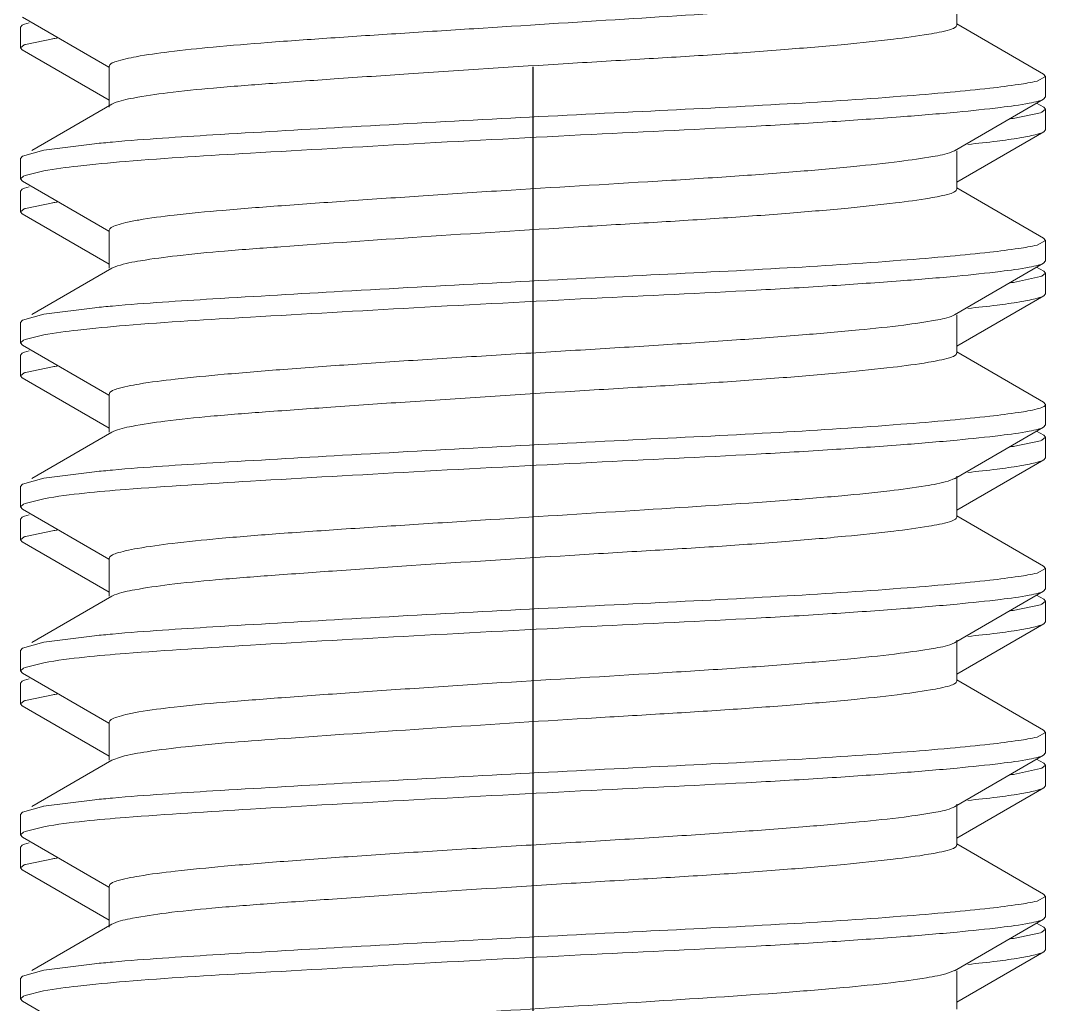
# Model space of a CAD drawing. Header units: millimetres. Extents: x 1334 to 1928, y -1757 to -1337.
# Drawn here: x 1457.42 to 1462.42, y -1671.53 to -1666.73 of the extents above; entities that cross this region are included whole.
import ezdxf

# ---------------------------------------------------------------- set-up
doc = ezdxf.new("R2010")
doc.units = ezdxf.units.MM
doc.header["$LTSCALE"] = 0.1
doc.linetypes.add('CENTERX2', pattern=[101.6, 63.5, -12.7, 12.7, -12.7])
doc.layers.get('0').update_dxf_attribs({"lineweight": 13})
doc.layers.add('CENTER', color=1, linetype='CENTERX2')

msp = doc.modelspace()

# ---------------------------------------------------------------- linework, layer by layer
at = {"color": 7, "linetype": 'Continuous'}
for p, q in [((1461.9874, -1666.7479), (1461.9874, -1666.5608)), ((1457.4295, -1666.7087), (1457.8506, -1666.9528)), ((1457.4291, -1666.7485), (1457.4204, -1666.7583)), ((1457.4204, -1666.7583), (1457.4204, -1666.8583)), ((1457.4395, -1666.7436), (1457.4292, -1666.7485)), ((1457.4628, -1666.736), (1457.4395, -1666.7436)), ((1462.4103, -1666.9863), (1461.9874, -1666.741)), ((1457.444, -1666.8419), (1457.5773, -1666.8139)), ((1457.4204, -1666.8583), (1457.4384, -1666.844)), ((1457.4291, -1666.8682), (1457.4204, -1666.8583)), ((1457.4291, -1666.8682), (1457.8535, -1667.1142)), ((1457.8535, -1666.9479), (1457.8535, -1667.1479)), ((1462.4205, -1666.998), (1462.3793, -1667.0203)), ((1462.4103, -1666.9863), (1462.4205, -1666.998)), ((1462.4204, -1666.9977), (1462.4204, -1667.0977)), ((1461.9766, -1667.3608), (1462.4113, -1667.1087)), ((1462.4113, -1667.1084), (1462.4204, -1667.0978)), ((1457.8658, -1667.1338), (1457.4763, -1667.3598)), ((1457.8762, -1667.1287), (1457.8658, -1667.1338)), ((1462.4118, -1667.1485), (1462.3772, -1667.1284)), ((1462.4204, -1667.1584), (1462.4033, -1667.1723)), ((1462.4118, -1667.1485), (1462.4204, -1667.1583)), ((1462.4204, -1667.1583), (1462.4204, -1667.2583)), ((1462.3969, -1667.1748), (1462.2636, -1667.2028)), ((1462.4033, -1667.1723), (1462.3969, -1667.1748)), ((1462.4118, -1667.2682), (1462.4204, -1667.2583)), ((1461.9874, -1667.5142), (1462.4118, -1667.2682)), ((1457.5334, -1667.3583), (1457.4306, -1667.3864)), ((1457.7821, -1667.3263), (1457.5334, -1667.3583)), ((1461.9764, -1667.3603), (1461.9639, -1667.3661)), ((1461.9874, -1667.5479), (1461.9874, -1667.3608)), ((1457.4306, -1667.3863), (1457.4204, -1667.398)), ((1457.4204, -1667.3977), (1457.4204, -1667.4977)), ((1457.4429, -1667.4806), (1457.5334, -1667.4583)), ((1457.4204, -1667.498), (1457.4345, -1667.4843)), ((1457.4295, -1667.5084), (1457.4204, -1667.4978)), ((1457.4295, -1667.5087), (1457.8506, -1667.7528)), ((1457.4345, -1667.4843), (1457.4429, -1667.4806)), ((1457.4291, -1667.5485), (1457.4204, -1667.5583)), ((1457.4204, -1667.5583), (1457.4204, -1667.6583)), ((1457.4395, -1667.5436), (1457.4291, -1667.5485)), ((1457.4628, -1667.536), (1457.4395, -1667.5436)), ((1462.4103, -1667.7863), (1461.9874, -1667.541)), ((1457.444, -1667.6419), (1457.5773, -1667.6139)), ((1457.4204, -1667.6583), (1457.4384, -1667.644)), ((1457.4291, -1667.6682), (1457.4204, -1667.6583)), ((1457.4291, -1667.6682), (1457.8535, -1667.9142)), ((1457.8535, -1667.7479), (1457.8535, -1667.9338)), ((1462.4204, -1667.798), (1462.3793, -1667.8203)), ((1462.4102, -1667.7863), (1462.4204, -1667.798)), ((1462.4204, -1667.7977), (1462.4204, -1667.8977)), ((1461.9766, -1668.1608), (1462.4113, -1667.9087)), ((1462.4113, -1667.9084), (1462.4204, -1667.8978)), ((1457.8658, -1667.9338), (1457.4763, -1668.1598)), ((1457.894, -1667.9221), (1457.8659, -1667.9338)), ((1462.4118, -1667.9485), (1462.3772, -1667.9284)), ((1462.4205, -1667.9584), (1462.4032, -1667.9723)), ((1462.4118, -1667.9485), (1462.4204, -1667.9583)), ((1462.4204, -1667.9583), (1462.4204, -1668.0583)), ((1462.3967, -1667.9747), (1462.2637, -1668.0027)), ((1462.4032, -1667.9723), (1462.3967, -1667.9747)), ((1462.4118, -1668.0682), (1462.4204, -1668.0583)), ((1461.9874, -1668.3142), (1462.4118, -1668.0682)), ((1457.5334, -1668.1583), (1457.4306, -1668.1864)), ((1457.7823, -1668.1262), (1457.5334, -1668.1583)), ((1461.9766, -1668.1605), (1461.9706, -1668.1637)), ((1461.9874, -1668.3479), (1461.9874, -1668.1608)), ((1457.4204, -1668.1977), (1457.4204, -1668.2977)), ((1457.4307, -1668.1864), (1457.4206, -1668.198)), ((1457.4429, -1668.2806), (1457.5334, -1668.2583)), ((1457.4204, -1668.298), (1457.4345, -1668.2843)), ((1457.4295, -1668.3084), (1457.4204, -1668.2978)), ((1457.4295, -1668.3087), (1457.8506, -1668.5528)), ((1457.4345, -1668.2843), (1457.4429, -1668.2806)), ((1457.4291, -1668.3485), (1457.4204, -1668.3583)), ((1457.4204, -1668.3583), (1457.4204, -1668.4583)), ((1457.4395, -1668.3436), (1457.4288, -1668.3484)), ((1457.4631, -1668.3361), (1457.4395, -1668.3436)), ((1462.4103, -1668.5863), (1461.9874, -1668.341)), ((1457.444, -1668.4419), (1457.5772, -1668.4139)), ((1457.4204, -1668.4583), (1457.4384, -1668.444)), ((1457.4291, -1668.4682), (1457.4204, -1668.4583)), ((1457.4291, -1668.4682), (1457.8535, -1668.7142)), ((1457.8535, -1668.5479), (1457.8535, -1668.7338)), ((1462.4102, -1668.5864), (1462.4202, -1668.5981)), ((1462.4204, -1668.5977), (1462.4204, -1668.6977)), ((1461.9766, -1668.9608), (1462.4113, -1668.7087)), ((1462.4113, -1668.7084), (1462.4204, -1668.6978)), ((1457.8658, -1668.7338), (1457.4763, -1668.9598)), ((1457.8723, -1668.7305), (1457.8658, -1668.7338)), ((1462.4118, -1668.7485), (1462.3772, -1668.7284)), ((1462.4205, -1668.7583), (1462.4032, -1668.7723)), ((1462.4118, -1668.7485), (1462.4204, -1668.7583)), ((1462.4204, -1668.7583), (1462.4204, -1668.8583)), ((1462.3969, -1668.7748), (1462.2636, -1668.8027)), ((1462.4032, -1668.7723), (1462.3969, -1668.7748)), ((1462.4118, -1668.8682), (1462.4204, -1668.8583)), ((1461.9874, -1669.1142), (1462.4118, -1668.8682)), ((1457.5334, -1668.9583), (1457.4306, -1668.9864)), ((1457.7821, -1668.9263), (1457.5335, -1668.9583)), ((1461.9763, -1668.9595), (1461.9451, -1668.9721)), ((1461.9874, -1669.1479), (1461.9874, -1668.9479)), ((1457.4306, -1668.9863), (1457.4204, -1668.998)), ((1457.4204, -1668.9977), (1457.4204, -1669.0977)), ((1457.4429, -1669.0806), (1457.5334, -1669.0583)), ((1457.4204, -1669.0979), (1457.4345, -1669.0843)), ((1457.4295, -1669.1084), (1457.4204, -1669.0978)), ((1457.4295, -1669.1087), (1457.8506, -1669.3528)), ((1457.4345, -1669.0843), (1457.4429, -1669.0806)), ((1457.4291, -1669.1485), (1457.4204, -1669.1583)), ((1457.4204, -1669.1583), (1457.4204, -1669.2583)), ((1457.4395, -1669.1436), (1457.4292, -1669.1485)), ((1457.4628, -1669.136), (1457.4395, -1669.1436)), ((1462.4103, -1669.3863), (1461.9874, -1669.141)), ((1457.4441, -1669.2419), (1457.5772, -1669.2139)), ((1457.4204, -1669.2583), (1457.4384, -1669.2441)), ((1457.4291, -1669.2682), (1457.4204, -1669.2583)), ((1457.4291, -1669.2682), (1457.8535, -1669.5142)), ((1457.8535, -1669.3479), (1457.8535, -1669.5338)), ((1462.4204, -1669.398), (1462.3793, -1669.4203)), ((1462.4103, -1669.3863), (1462.4204, -1669.398)), ((1462.4204, -1669.3977), (1462.4204, -1669.4977)), ((1461.9766, -1669.7608), (1462.4113, -1669.5087)), ((1462.4113, -1669.5084), (1462.4204, -1669.4978)), ((1457.8658, -1669.5338), (1457.4763, -1669.7598)), ((1457.8792, -1669.5274), (1457.8658, -1669.5338)), ((1462.4118, -1669.5485), (1462.3772, -1669.5284)), ((1462.4204, -1669.5583), (1462.4033, -1669.5723)), ((1462.4118, -1669.5485), (1462.4204, -1669.5583)), ((1462.4204, -1669.5583), (1462.4204, -1669.6583)), ((1462.3969, -1669.5748), (1462.2636, -1669.6028)), ((1462.4033, -1669.5723), (1462.3969, -1669.5748)), ((1462.4118, -1669.6682), (1462.4204, -1669.6583)), ((1461.9874, -1669.9142), (1462.4118, -1669.6682)), ((1457.5334, -1669.7583), (1457.4306, -1669.7864)), ((1457.7821, -1669.7263), (1457.5334, -1669.7583)), ((1461.9764, -1669.7604), (1461.9646, -1669.7659)), ((1461.9874, -1669.9479), (1461.9874, -1669.7479)), ((1457.4306, -1669.7863), (1457.4204, -1669.798)), ((1457.4204, -1669.7977), (1457.4204, -1669.8977)), ((1457.4429, -1669.8806), (1457.5334, -1669.8583)), ((1457.4295, -1669.9084), (1457.4204, -1669.8978)), ((1457.4205, -1669.8979), (1457.4345, -1669.8843)), ((1457.4295, -1669.9087), (1457.8506, -1670.1528)), ((1457.4345, -1669.8843), (1457.4429, -1669.8806)), ((1457.4291, -1669.9485), (1457.4204, -1669.9583)), ((1457.4204, -1669.9583), (1457.4204, -1670.0583)), ((1457.4395, -1669.9436), (1457.4291, -1669.9485)), ((1457.4628, -1669.936), (1457.4395, -1669.9436)), ((1462.4103, -1670.1863), (1461.9874, -1669.941)), ((1457.444, -1670.0419), (1457.5773, -1670.0139)), ((1457.4203, -1670.0583), (1457.4384, -1670.044)), ((1457.4291, -1670.0682), (1457.4204, -1670.0583)), ((1457.4291, -1670.0682), (1457.8535, -1670.3142)), ((1457.8535, -1670.1479), (1457.8535, -1670.3338)), ((1462.4204, -1670.198), (1462.3793, -1670.2203)), ((1462.4102, -1670.1863), (1462.4204, -1670.198)), ((1462.4204, -1670.1977), (1462.4204, -1670.2977)), ((1457.9126, -1670.3166), (1457.866, -1670.3339)), ((1461.9766, -1670.5608), (1462.4113, -1670.3087)), ((1462.4113, -1670.3084), (1462.4204, -1670.2978)), ((1457.8658, -1670.3338), (1457.4763, -1670.5598)), ((1462.4118, -1670.3485), (1462.3772, -1670.3284)), ((1462.4205, -1670.3584), (1462.4032, -1670.3723)), ((1462.4118, -1670.3485), (1462.4204, -1670.3583)), ((1462.4204, -1670.3583), (1462.4204, -1670.4583)), ((1462.3968, -1670.3747), (1462.2637, -1670.4027)), ((1462.4032, -1670.3723), (1462.3968, -1670.3747)), ((1462.4118, -1670.4682), (1462.4204, -1670.4583)), ((1461.9874, -1670.7142), (1462.4118, -1670.4682)), ((1457.5334, -1670.5583), (1457.4306, -1670.5864)), ((1457.7823, -1670.5262), (1457.5333, -1670.5583)), ((1461.9766, -1670.5604), (1461.9708, -1670.5635)), ((1461.9874, -1670.7479), (1461.9874, -1670.5479)), ((1457.4204, -1670.5977), (1457.4204, -1670.6977)), ((1457.4309, -1670.5864), (1457.4209, -1670.598)), ((1457.4429, -1670.6806), (1457.5334, -1670.6583)), ((1457.4295, -1670.7084), (1457.4204, -1670.6978)), ((1457.4205, -1670.698), (1457.4346, -1670.6843)), ((1457.4295, -1670.7087), (1457.8506, -1670.9528)), ((1457.4346, -1670.6843), (1457.4429, -1670.6806)), ((1457.4291, -1670.7485), (1457.4204, -1670.7583)), ((1457.4204, -1670.7583), (1457.4204, -1670.8583)), ((1457.4395, -1670.7436), (1457.4291, -1670.7484)), ((1457.463, -1670.7361), (1457.4395, -1670.7436)), ((1462.4103, -1670.9863), (1461.9874, -1670.741)), ((1457.444, -1670.8419), (1457.5773, -1670.8139)), ((1457.4204, -1670.8583), (1457.4384, -1670.844)), ((1457.4291, -1670.8682), (1457.4204, -1670.8583)), ((1457.4291, -1670.8682), (1457.8535, -1671.1142)), ((1457.8535, -1670.9479), (1457.8535, -1671.1479)), ((1462.4202, -1670.998), (1462.3794, -1671.0203)), ((1462.4102, -1670.9863), (1462.4202, -1670.998)), ((1462.4204, -1670.9977), (1462.4204, -1671.0977)), ((1461.9766, -1671.3608), (1462.4113, -1671.1087)), ((1462.4113, -1671.1084), (1462.4204, -1671.0978)), ((1457.8658, -1671.1338), (1457.4763, -1671.3598)), ((1457.874, -1671.1297), (1457.8658, -1671.1338)), ((1462.4118, -1671.1485), (1462.3772, -1671.1284)), ((1462.4206, -1671.1583), (1462.4032, -1671.1723)), ((1462.4118, -1671.1485), (1462.4204, -1671.1583)), ((1462.4204, -1671.1583), (1462.4204, -1671.2583)), ((1462.3968, -1671.1748), (1462.2637, -1671.2028)), ((1462.4032, -1671.1723), (1462.3968, -1671.1748)), ((1462.4118, -1671.2682), (1462.4204, -1671.2583)), ((1461.9874, -1671.5142), (1462.4118, -1671.2682)), ((1457.5334, -1671.3583), (1457.4306, -1671.3864)), ((1457.7821, -1671.3263), (1457.5335, -1671.3583)), ((1461.9762, -1671.3595), (1461.9477, -1671.3712)), ((1461.9874, -1671.5479), (1461.9874, -1671.3608)), ((1457.4306, -1671.3863), (1457.4204, -1671.398)), ((1457.4204, -1671.3977), (1457.4204, -1671.4977)), ((1457.4429, -1671.4806), (1457.5333, -1671.4583)), ((1457.4295, -1671.5084), (1457.4204, -1671.4978)), ((1457.4209, -1671.498), (1457.4347, -1671.4843)), ((1457.4295, -1671.5087), (1457.8506, -1671.7528)), ((1457.4347, -1671.4843), (1457.4429, -1671.4806))]:
    msp.add_line(p, q, dxfattribs=at)
for centre, radius, start, end in [((1457.9686, -1669.4136), 2.629, 98.0744, 98.5616), ((1457.4914, -1666.9736), 0.14, 109.7692, 112.2368), ((1461.886, -1664.6981), 2.5329, 278.2484, 278.5731), ((1458.571, -1675.226), 7.939, 95.07378, 95.7027), ((1457.9678, -1670.2063), 2.6217, 98.0792, 98.5675), ((1457.4919, -1667.7758), 0.1422, 109.6738, 112.1067), ((1461.8986, -1665.5887), 2.4415, 278.264, 278.6005), ((1458.5789, -1676.1079), 8.0213, 95.07694, 95.69979), ((1457.9665, -1670.997), 2.6122, 98.0803, 98.5699), ((1457.4932, -1668.5793), 0.1459, 109.6903, 112.0647), ((1461.8871, -1666.309), 2.5221, 278.2612, 278.5867), ((1458.5825, -1676.9513), 8.0648, 95.07691, 95.69568), ((1457.9662, -1671.7942), 2.6094, 98.0823, 98.5722), ((1457.4927, -1669.3772), 0.1438, 109.7829, 112.188), ((1461.8854, -1667.0933), 2.5378, 278.2471, 278.5713), ((1458.5716, -1677.6387), 7.9517, 95.07041, 95.69835), ((1457.9657, -1672.5883), 2.6035, 98.0893, 98.58), ((1457.4915, -1670.1737), 0.1401, 109.8019, 112.2665), ((1461.9009, -1668.007), 2.423, 278.2738, 278.6126), ((1458.5774, -1678.4923), 8.0056, 95.07626, 95.70002), ((1457.9628, -1673.3648), 2.5799, 98.0996, 98.5945), ((1457.4908, -1670.9728), 0.1391, 109.6795, 112.1673), ((1461.8868, -1668.7051), 2.526, 278.256, 278.5812), ((1458.5855, -1679.3897), 8.1033, 95.07369, 95.6899)]:
    msp.add_arc(centre, radius, start, end, dxfattribs=at)
for points, knots in [([(1461.907, -1666.582), (1461.8629, -1666.5919), (1461.7542, -1666.6087), (1461.4671, -1666.6422), (1460.998, -1666.6783), (1460.3481, -1666.7197), (1459.7571, -1666.7569), (1459.2794, -1666.7875), (1458.9442, -1666.8094), (1458.64, -1666.8309), (1458.3769, -1666.8524), (1458.1624, -1666.8749), (1458.005, -1666.8964), (1457.9086, -1666.9168), (1457.8657, -1666.9318), (1457.8536, -1666.9426), (1457.8537, -1666.9472)], [0, 0, 0, 0, 0.033256, 0.080795, 0.212609, 0.37925, 0.559824, 0.64817, 0.731373, 0.806925, 0.872428, 0.925671, 0.965235, 0.99, 0.996644, 1, 1, 1, 1]), ([(1461.9874, -1666.748), (1461.9874, -1666.7528), (1461.9744, -1666.7639), (1461.9296, -1666.7781), (1461.8274, -1666.7973), (1461.6579, -1666.8197), (1461.4229, -1666.844), (1461.1353, -1666.8684), (1460.8097, -1666.8919), (1460.4574, -1666.9129), (1459.9565, -1666.9428), (1459.452, -1666.9755), (1458.9655, -1667.0089), (1458.6481, -1667.0317), (1458.3766, -1667.0524), (1458.156, -1667.0742), (1457.9943, -1667.0981), (1457.9064, -1667.1157), (1457.8762, -1667.1287)], [0, 0, 0, 0, 0.003537, 0.010357, 0.035454, 0.077357, 0.135171, 0.206328, 0.286718, 0.371771, 0.462177, 0.650484, 0.738263, 0.81568, 0.881132, 0.935704, 0.976189, 1, 1, 1, 1]), ([(1462.3793, -1667.0203), (1462.3501, -1667.028), (1462.2732, -1667.0402), (1462.132, -1667.0582), (1461.9401, -1667.0769), (1461.5982, -1667.1049), (1461.0973, -1667.1372), (1460.4322, -1667.1694), (1459.7214, -1667.2057), (1459.0231, -1667.2438), (1458.4059, -1667.28), (1458.0318, -1667.3036), (1457.8689, -1667.3181)], [0, 0, 0, 0, 0.020017, 0.05152, 0.094505, 0.147925, 0.279156, 0.427493, 0.589723, 0.751337, 0.891488, 1, 1, 1, 1]), ([(1457.5334, -1667.4583), (1457.5887, -1667.4484), (1457.7215, -1667.4315), (1458.0577, -1667.4002), (1458.6043, -1667.3687), (1459.3626, -1667.3247), (1460.185, -1667.2811), (1460.8658, -1667.2494), (1461.3676, -1667.2198), (1461.6945, -1667.1971), (1461.9685, -1667.1747), (1462.1779, -1667.1528), (1462.3099, -1667.1355), (1462.3795, -1667.1208), (1462.4031, -1667.1134), (1462.4113, -1667.1087)], [0, 0, 0, 0, 0.034442, 0.081996, 0.207005, 0.369989, 0.547678, 0.711909, 0.787755, 0.855854, 0.912777, 0.956248, 0.985053, 0.99415, 1, 1, 1, 1]), ([(1462.0409, -1667.3296), (1462.0888, -1667.3248), (1462.1737, -1667.3155), (1462.2841, -1667.3005), (1462.3597, -1667.2858), (1462.3992, -1667.2753), (1462.4118, -1667.2682)], [0, 0, 0, 0, 0.383758, 0.679834, 0.885022, 1, 1, 1, 1]), ([(1461.9639, -1667.3661), (1461.9342, -1667.3777), (1461.8488, -1667.3933), (1461.6896, -1667.4161), (1461.4683, -1667.4396), (1461.1936, -1667.464), (1460.8744, -1667.4873), (1460.3935, -1667.5173), (1459.8933, -1667.5467), (1459.3914, -1667.5796), (1459.0338, -1667.6041), (1458.7071, -1667.6272), (1458.4226, -1667.6491), (1458.1905, -1667.6707), (1458.0333, -1667.6911), (1457.9403, -1667.7088), (1457.8947, -1667.7213), (1457.8672, -1667.7312), (1457.8536, -1667.7427), (1457.8535, -1667.7478)], [0, 0, 0, 0, 0.023106, 0.062415, 0.116846, 0.18427, 0.262455, 0.348795, 0.533587, 0.625735, 0.713422, 0.793452, 0.863153, 0.920227, 0.962555, 0.977819, 0.98906, 0.996299, 1, 1, 1, 1]), ([(1461.9874, -1667.5479), (1461.9874, -1667.5527), (1461.9749, -1667.5636), (1461.9315, -1667.5777), (1461.8327, -1667.5964), (1461.6685, -1667.6184), (1461.4407, -1667.6423), (1461.161, -1667.6664), (1460.8433, -1667.6896), (1460.4994, -1667.7106), (1460.0079, -1667.7395), (1459.4027, -1667.7785), (1458.8273, -1667.8186), (1458.4301, -1667.8479), (1458.2015, -1667.8692), (1458.0275, -1667.8923), (1457.9304, -1667.9102), (1457.894, -1667.9221)], [0, 0, 0, 0, 0.003484, 0.010126, 0.034556, 0.075225, 0.13155, 0.201012, 0.279787, 0.363452, 0.451961, 0.638308, 0.805083, 0.872007, 0.928417, 0.97213, 1, 1, 1, 1]), ([(1462.3793, -1667.8203), (1462.3501, -1667.828), (1462.2732, -1667.8402), (1462.1321, -1667.8581), (1461.9401, -1667.8769), (1461.5982, -1667.9049), (1461.0974, -1667.9372), (1460.4323, -1667.9693), (1459.7214, -1668.0057), (1459.0229, -1668.0438), (1458.4057, -1668.0801), (1458.0318, -1668.1035), (1457.8691, -1668.118)], [0, 0, 0, 0, 0.020022, 0.051539, 0.094475, 0.147949, 0.279157, 0.427456, 0.589755, 0.751456, 0.891615, 1, 1, 1, 1]), ([(1457.5334, -1668.2583), (1457.5887, -1668.2484), (1457.7215, -1668.2315), (1458.0577, -1668.2002), (1458.6042, -1668.1687), (1459.3626, -1668.1247), (1460.185, -1668.0811), (1460.8658, -1668.0495), (1461.3676, -1668.0198), (1461.6945, -1667.9971), (1461.9685, -1667.9747), (1462.178, -1667.9528), (1462.3099, -1667.9355), (1462.3795, -1667.9208), (1462.4031, -1667.9134), (1462.4113, -1667.9087)], [0, 0, 0, 0, 0.034458, 0.081992, 0.206998, 0.369994, 0.547692, 0.7119, 0.787785, 0.855871, 0.912787, 0.956262, 0.985057, 0.994178, 1, 1, 1, 1]), ([(1462.0409, -1668.1296), (1462.0889, -1668.1248), (1462.1737, -1668.1154), (1462.2841, -1668.1006), (1462.3597, -1668.0858), (1462.3993, -1668.0754), (1462.4118, -1668.0682)], [0, 0, 0, 0, 0.383605, 0.679975, 0.885129, 1, 1, 1, 1]), ([(1461.9706, -1668.1637), (1461.9438, -1668.1767), (1461.8619, -1668.192), (1461.7091, -1668.2147), (1461.4919, -1668.2367), (1461.2199, -1668.2606), (1460.9017, -1668.2846), (1460.5489, -1668.3083), (1460.1739, -1668.3313), (1459.79, -1668.3543), (1459.4106, -1668.3778), (1459.0493, -1668.4017), (1458.7187, -1668.4256), (1458.4308, -1668.4488), (1458.1948, -1668.4718), (1458.0213, -1668.4931), (1457.9147, -1668.5139), (1457.8675, -1668.5301), (1457.854, -1668.5416), (1457.8539, -1668.5467)], [0, 0, 0, 0, 0.021501, 0.059319, 0.112437, 0.179219, 0.257096, 0.34338, 0.435134, 0.529056, 0.621823, 0.710233, 0.791207, 0.861722, 0.919423, 0.962439, 0.989145, 0.996333, 1, 1, 1, 1]), ([(1461.9872, -1668.348), (1461.9872, -1668.3529), (1461.9743, -1668.364), (1461.929, -1668.3781), (1461.8262, -1668.3977), (1461.6551, -1668.4199), (1461.4182, -1668.4445), (1461.1284, -1668.469), (1460.8008, -1668.4926), (1460.4463, -1668.5134), (1459.943, -1668.5438), (1459.4364, -1668.5765), (1458.9492, -1668.6101), (1458.6327, -1668.6328), (1458.3627, -1668.6535), (1458.1444, -1668.6755), (1457.9862, -1668.6996), (1457.9007, -1668.7171), (1457.8723, -1668.7305)], [0, 0, 0, 0, 0.003534, 0.010327, 0.035659, 0.077859, 0.136105, 0.207743, 0.288616, 0.373891, 0.464949, 0.653803, 0.741481, 0.818619, 0.883596, 0.937655, 0.977268, 1, 1, 1, 1]), ([(1462.4202, -1668.5981), (1462.4201, -1668.6032), (1462.4038, -1668.6141), (1462.3898, -1668.6175), (1462.3794, -1668.6202)], [0, 0, 0, 0, 0.324808, 1, 1, 1, 1]), ([(1462.3794, -1668.6202), (1462.3501, -1668.6279), (1462.2732, -1668.6403), (1462.1319, -1668.6581), (1461.9399, -1668.6769), (1461.5979, -1668.7049), (1461.0971, -1668.7373), (1460.4321, -1668.7693), (1459.7214, -1668.8057), (1459.023, -1668.8438), (1458.4057, -1668.8801), (1458.0317, -1668.9036), (1457.8689, -1668.9181)], [0, 0, 0, 0, 0.020077, 0.051596, 0.094536, 0.147994, 0.27928, 0.427472, 0.589723, 0.75139, 0.891564, 1, 1, 1, 1]), ([(1457.5334, -1669.0583), (1457.665, -1669.0348), (1458.0021, -1669.0051), (1458.6041, -1668.968), (1459.3627, -1668.9249), (1460.185, -1668.8811), (1460.8659, -1668.8495), (1461.3677, -1668.8197), (1461.6946, -1668.7972), (1461.9686, -1668.7746), (1462.1781, -1668.7529), (1462.31, -1668.7354), (1462.3796, -1668.7208), (1462.4031, -1668.7134), (1462.4113, -1668.7087)], [0, 0, 0, 0, 0.08196, 0.206991, 0.369986, 0.547682, 0.711901, 0.787811, 0.855883, 0.912812, 0.956274, 0.985092, 0.994195, 1, 1, 1, 1]), ([(1462.0409, -1668.9296), (1462.0889, -1668.9248), (1462.1737, -1668.9154), (1462.2841, -1668.9005), (1462.3597, -1668.8858), (1462.3992, -1668.8754), (1462.4117, -1668.8682)], [0, 0, 0, 0, 0.383531, 0.680093, 0.885116, 1, 1, 1, 1]), ([(1461.9451, -1668.9721), (1461.9093, -1668.983), (1461.8141, -1668.9999), (1461.6415, -1669.0228), (1461.4109, -1669.0455), (1461.0122, -1669.0776), (1460.44, -1669.1138), (1459.8383, -1669.1517), (1459.3459, -1669.1833), (1458.9974, -1669.206), (1458.6798, -1669.228), (1458.4039, -1669.2499), (1458.1792, -1669.2726), (1458.0271, -1669.2934), (1457.9371, -1669.3104), (1457.8929, -1669.3224), (1457.8665, -1669.3314), (1457.8536, -1669.3425), (1457.8537, -1669.3473)], [0, 0, 0, 0, 0.027312, 0.070146, 0.126951, 0.196042, 0.36153, 0.544651, 0.635234, 0.720989, 0.799142, 0.867145, 0.922564, 0.963777, 0.978684, 0.989621, 0.99655, 1, 1, 1, 1]), ([(1461.9874, -1669.148), (1461.9874, -1669.1528), (1461.9745, -1669.1638), (1461.93, -1669.1779), (1461.8285, -1669.1972), (1461.6599, -1669.2194), (1461.4263, -1669.2437), (1461.1402, -1669.268), (1460.8162, -1669.2915), (1460.4654, -1669.3124), (1459.9663, -1669.3422), (1459.463, -1669.3747), (1458.977, -1669.4081), (1458.6591, -1669.4309), (1458.3865, -1669.4515), (1458.1644, -1669.4732), (1458.0002, -1669.497), (1457.9106, -1669.5147), (1457.8792, -1669.5274)], [0, 0, 0, 0, 0.003525, 0.010297, 0.035274, 0.076942, 0.134467, 0.205285, 0.285396, 0.370107, 0.460207, 0.648138, 0.735962, 0.813666, 0.879355, 0.934315, 0.975404, 1, 1, 1, 1]), ([(1462.3793, -1669.4203), (1462.3501, -1669.4279), (1462.2732, -1669.4403), (1462.1319, -1669.4582), (1461.94, -1669.4769), (1461.598, -1669.5049), (1461.0972, -1669.5372), (1460.4321, -1669.5694), (1459.7214, -1669.6057), (1459.0231, -1669.6438), (1458.4058, -1669.68), (1458.0317, -1669.7036), (1457.8688, -1669.7181)], [0, 0, 0, 0, 0.020043, 0.051539, 0.094535, 0.147954, 0.279188, 0.427511, 0.58973, 0.751342, 0.891506, 1, 1, 1, 1]), ([(1457.5334, -1669.8583), (1457.6651, -1669.8347), (1458.0022, -1669.8051), (1458.6042, -1669.768), (1459.3627, -1669.725), (1460.185, -1669.681), (1460.8658, -1669.6495), (1461.3677, -1669.6198), (1461.6946, -1669.5972), (1461.9685, -1669.5746), (1462.1781, -1669.5529), (1462.3099, -1669.5354), (1462.3796, -1669.5208), (1462.4031, -1669.5134), (1462.4113, -1669.5087)], [0, 0, 0, 0, 0.082015, 0.207007, 0.36998, 0.54768, 0.711915, 0.787794, 0.855865, 0.912818, 0.956264, 0.985096, 0.994173, 1, 1, 1, 1]), ([(1462.0409, -1669.7296), (1462.0889, -1669.7248), (1462.1737, -1669.7154), (1462.2841, -1669.7006), (1462.3596, -1669.6858), (1462.3991, -1669.6753), (1462.4117, -1669.6682)], [0, 0, 0, 0, 0.383772, 0.680197, 0.884616, 1, 1, 1, 1]), ([(1461.9646, -1669.7659), (1461.9352, -1669.7776), (1461.8502, -1669.7931), (1461.6917, -1669.8158), (1461.4709, -1669.8392), (1461.1964, -1669.8637), (1460.8773, -1669.8871), (1460.3963, -1669.9173), (1459.8957, -1669.9465), (1459.3934, -1669.9794), (1459.0354, -1670.0039), (1458.7083, -1670.0272), (1458.4235, -1670.0492), (1458.191, -1670.0707), (1458.0335, -1670.091), (1457.9404, -1670.1086), (1457.8948, -1670.1212), (1457.8673, -1670.1311), (1457.8536, -1670.1426), (1457.8535, -1670.1478)], [0, 0, 0, 0, 0.022929, 0.062063, 0.116376, 0.183736, 0.261878, 0.348216, 0.533089, 0.625302, 0.713075, 0.793204, 0.862982, 0.920129, 0.96252, 0.977796, 0.989043, 0.996287, 1, 1, 1, 1]), ([(1461.9874, -1669.9479), (1461.9874, -1669.9526), (1461.9753, -1669.9634), (1461.933, -1669.9773), (1461.837, -1669.9957), (1461.6772, -1670.0174), (1461.4552, -1670.0409), (1461.182, -1670.0647), (1460.8708, -1670.0877), (1460.5337, -1670.1086), (1460.0503, -1670.1369), (1459.4505, -1670.1752), (1458.7979, -1670.2211), (1458.3338, -1670.2538), (1458.058, -1670.2876), (1457.9536, -1670.3054), (1457.9126, -1670.3166)], [0, 0, 0, 0, 0.003425, 0.009949, 0.033812, 0.073569, 0.128675, 0.196804, 0.274329, 0.356937, 0.443961, 0.628629, 0.796621, 0.922725, 0.968885, 1, 1, 1, 1]), ([(1462.3793, -1670.2203), (1462.3501, -1670.228), (1462.2733, -1670.2402), (1462.1321, -1670.2581), (1461.9402, -1670.2769), (1461.5982, -1670.3049), (1461.0973, -1670.3372), (1460.4322, -1670.3693), (1459.7214, -1670.4057), (1459.0229, -1670.4439), (1458.4057, -1670.48), (1458.0318, -1670.5036), (1457.8691, -1670.518)], [0, 0, 0, 0, 0.020005, 0.051526, 0.09446, 0.147937, 0.279161, 0.42748, 0.589744, 0.751457, 0.891587, 1, 1, 1, 1]), ([(1457.5334, -1670.6583), (1457.6651, -1670.6347), (1458.0022, -1670.6051), (1458.6042, -1670.5679), (1459.3627, -1670.525), (1460.1851, -1670.481), (1460.8659, -1670.4494), (1461.3676, -1670.4198), (1461.6945, -1670.3971), (1461.9685, -1670.3747), (1462.178, -1670.3527), (1462.3098, -1670.3355), (1462.3795, -1670.3208), (1462.4031, -1670.3134), (1462.4113, -1670.3087)], [0, 0, 0, 0, 0.082047, 0.207009, 0.369965, 0.547724, 0.711916, 0.787747, 0.855842, 0.912812, 0.956226, 0.985068, 0.994147, 1, 1, 1, 1]), ([(1462.0409, -1670.5296), (1462.0889, -1670.5248), (1462.1737, -1670.5155), (1462.2841, -1670.5006), (1462.3597, -1670.4857), (1462.3992, -1670.4753), (1462.4118, -1670.4682)], [0, 0, 0, 0, 0.383869, 0.680047, 0.884548, 1, 1, 1, 1]), ([(1461.9708, -1670.5635), (1461.9442, -1670.5765), (1461.8625, -1670.5919), (1461.71, -1670.6148), (1461.493, -1670.6366), (1461.2211, -1670.6605), (1460.9029, -1670.6843), (1460.5502, -1670.7081), (1460.1751, -1670.7313), (1459.791, -1670.7544), (1459.4115, -1670.7778), (1459.05, -1670.8016), (1458.7192, -1670.8254), (1458.4311, -1670.8487), (1458.195, -1670.8718), (1458.0214, -1670.8932), (1457.9147, -1670.914), (1457.8675, -1670.9301), (1457.854, -1670.9416), (1457.8539, -1670.9466)], [0, 0, 0, 0, 0.02142, 0.059185, 0.112238, 0.178979, 0.256846, 0.343126, 0.434894, 0.528848, 0.62165, 0.710088, 0.791097, 0.861659, 0.919386, 0.96243, 0.989165, 0.996346, 1, 1, 1, 1]), ([(1461.9872, -1670.748), (1461.9872, -1670.7529), (1461.9744, -1670.7639), (1461.9293, -1670.7781), (1461.8268, -1670.7975), (1461.6564, -1670.8198), (1461.4204, -1670.8443), (1461.1316, -1670.8687), (1460.8049, -1670.8923), (1460.4514, -1670.9132), (1459.9492, -1670.9434), (1459.4435, -1670.976), (1458.9566, -1671.0095), (1458.6397, -1671.0324), (1458.369, -1671.0529), (1458.1497, -1671.075), (1457.9898, -1671.0989), (1457.9032, -1671.1165), (1457.874, -1671.1297)], [0, 0, 0, 0, 0.003538, 0.01031, 0.035549, 0.077606, 0.135659, 0.207076, 0.287739, 0.372866, 0.463682, 0.652287, 0.73999, 0.8173, 0.882437, 0.936768, 0.976779, 1, 1, 1, 1]), ([(1462.3794, -1671.0203), (1462.3501, -1671.0279), (1462.2732, -1671.0403), (1462.1319, -1671.0582), (1461.94, -1671.0769), (1461.5981, -1671.1049), (1461.0973, -1671.1372), (1460.4322, -1671.1693), (1459.7215, -1671.2057), (1459.023, -1671.2438), (1458.4057, -1671.2801), (1458.0317, -1671.3036), (1457.8688, -1671.3181)], [0, 0, 0, 0, 0.020059, 0.051576, 0.094518, 0.147974, 0.279222, 0.427432, 0.589715, 0.751375, 0.891556, 1, 1, 1, 1]), ([(1457.5333, -1671.4583), (1457.5887, -1671.4484), (1457.7216, -1671.4315), (1458.0578, -1671.4002), (1458.6043, -1671.3687), (1459.3626, -1671.3247), (1460.185, -1671.2811), (1460.8658, -1671.2494), (1461.3675, -1671.2198), (1461.6945, -1671.1971), (1461.9685, -1671.1747), (1462.1779, -1671.1526), (1462.3099, -1671.1356), (1462.3795, -1671.1208), (1462.4031, -1671.1134), (1462.4114, -1671.1087)], [0, 0, 0, 0, 0.034488, 0.082059, 0.207017, 0.369981, 0.54773, 0.711902, 0.787729, 0.855848, 0.912814, 0.956236, 0.985046, 0.994161, 1, 1, 1, 1]), ([(1462.041, -1671.3296), (1462.089, -1671.3248), (1462.1738, -1671.3155), (1462.2841, -1671.3005), (1462.3597, -1671.2857), (1462.3992, -1671.2754), (1462.4118, -1671.2682)], [0, 0, 0, 0, 0.383979, 0.679904, 0.884683, 1, 1, 1, 1]), ([(1461.9477, -1671.3712), (1461.9126, -1671.3822), (1461.8186, -1671.3991), (1461.6476, -1671.4221), (1461.4181, -1671.445), (1461.02, -1671.4772), (1460.4475, -1671.5132), (1459.8451, -1671.5511), (1459.3515, -1671.583), (1459.0018, -1671.6058), (1458.6831, -1671.6278), (1458.4062, -1671.6497), (1458.1806, -1671.6723), (1458.0279, -1671.6932), (1457.9375, -1671.7103), (1457.8931, -1671.7224), (1457.8666, -1671.7315), (1457.8536, -1671.7426), (1457.8536, -1671.7474)], [0, 0, 0, 0, 0.026791, 0.069229, 0.125745, 0.194618, 0.360002, 0.543329, 0.634107, 0.720087, 0.798456, 0.86667, 0.922283, 0.963627, 0.978585, 0.989568, 0.996537, 1, 1, 1, 1])]:
    msp.add_open_spline(points, degree=3, knots=knots, dxfattribs=at)
at = {"layer": 'CENTER'}
msp.add_line((1459.9205, -1683.4611), (1459.9205, -1597.0842), dxfattribs=at)

doc.saveas('drawing.dxf')
